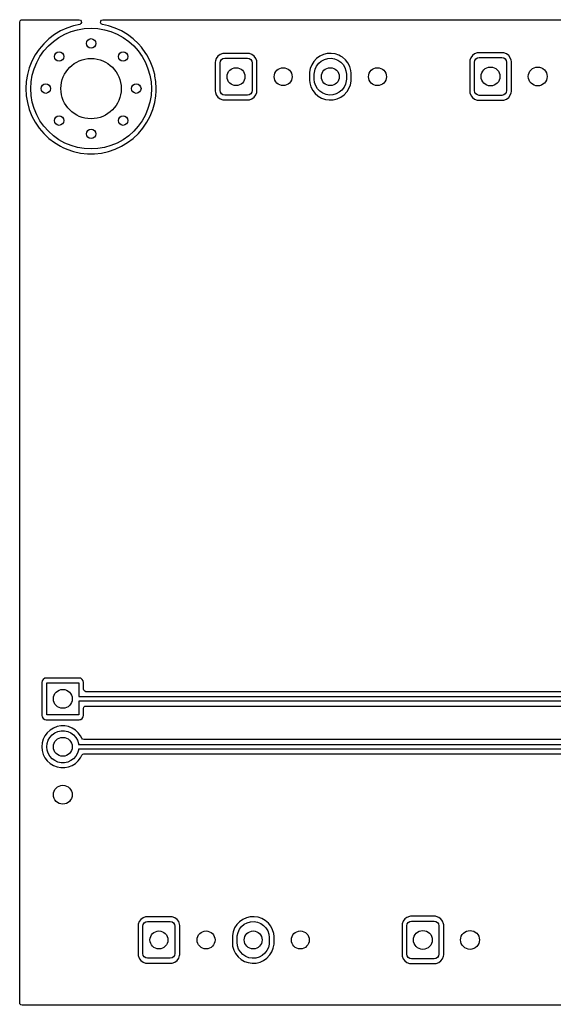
# Model space of a CAD drawing. Extents: x 69.8 to 127.7, y -88.2 to -35.9.
# Drawn here: x 69.8 to 98.2, y -88.2 to -35.9 of the extents above; entities that cross this region are included whole.
import ezdxf

# ---------------------------------------------------------------- set-up
doc = ezdxf.new("R2010")
doc.units = 0
doc.layers.add('BLACK', color=7, linetype='CONTINUOUS')

msp = doc.modelspace()

# ---------------------------------------------------------------- linework, layer by layer
at = {"layer": 'BLACK', "linetype": 'CONTINUOUS'}
for p, q in [((69.8155, -36.0615), (69.8355, -35.9934)), ((69.8355, -35.9934), (69.8892, -35.9469)), ((69.8892, -35.9469), (69.9415, -35.9355)), ((69.9415, -35.9355), (72.9698, -35.9355)), ((72.9698, -35.9355), (73.0379, -35.9555)), ((73.0379, -35.9555), (73.0844, -36.0092)), ((73.0844, -36.0092), (73.0945, -36.0794)), ((74.107, -36.088), (74.1122, -36.0172)), ((74.1122, -36.0172), (74.1549, -35.9604)), ((74.1549, -35.9604), (74.2215, -35.9358)), ((74.2215, -35.9358), (74.2302, -35.9355)), ((74.2302, -35.9355), (75.7849, -35.9355)), ((75.7849, -35.9355), (78.7849, -35.9355)), ((78.7849, -35.9355), (122.185, -35.9355)), ((69.8155, -72.8151), (69.8155, -36.0615)), ((71.9795, -36.5324), (71.6585, -36.7255)), ((72.3195, -36.3751), (71.9795, -36.5324)), ((71.9795, -36.5324), (71.9795, -36.5324)), ((72.2116, -36.7059), (72.5431, -36.5686)), ((72.6745, -36.2555), (72.3195, -36.3751)), ((72.3195, -36.3751), (72.3195, -36.3751)), ((72.5431, -36.5686), (72.8879, -36.4692)), ((72.9969, -36.1846), (72.6745, -36.2555)), ((72.6745, -36.2555), (72.6745, -36.2555)), ((72.8879, -36.4692), (73.2417, -36.4091)), ((73.0053, -36.1824), (72.9969, -36.1846)), ((73.065, -36.144), (73.0053, -36.1824)), ((73.0945, -36.0794), (73.065, -36.144)), ((73.2417, -36.4091), (73.6, -36.389)), ((73.6, -36.389), (73.9583, -36.4091)), ((73.9583, -36.4091), (74.3121, -36.4692)), ((74.1409, -36.1504), (74.107, -36.088)), ((74.2031, -36.1846), (74.1409, -36.1504)), ((74.5255, -36.2555), (74.2031, -36.1846)), ((74.3121, -36.4692), (74.6569, -36.5686)), ((74.8805, -36.3751), (74.5255, -36.2555)), ((74.5255, -36.2555), (74.5255, -36.2555)), ((74.5255, -36.2555), (74.5255, -36.2555)), ((74.5255, -36.2555), (74.5255, -36.2555)), ((74.5255, -36.2555), (74.5255, -36.2555)), ((74.6569, -36.5686), (74.9884, -36.7059)), ((75.2205, -36.5324), (74.8805, -36.3751)), ((74.8805, -36.3751), (74.8805, -36.3751)), ((75.5415, -36.7255), (75.2205, -36.5324)), ((75.2205, -36.5324), (75.2205, -36.5324)), ((71.3603, -36.9523), (71.0884, -37.2099)), ((71.3373, -37.3263), (71.6048, -37.0871)), ((71.6585, -36.7256), (71.3603, -36.9522)), ((71.3603, -36.9522), (71.3603, -36.9523)), ((71.6048, -37.0871), (71.8975, -36.8795)), ((71.6585, -36.7255), (71.6585, -36.7256)), ((71.8975, -36.8795), (72.2116, -36.7059)), ((74.9884, -36.7059), (75.3025, -36.8795)), ((75.3025, -36.8795), (75.5952, -37.0871)), ((75.5415, -36.7256), (75.5415, -36.7255)), ((75.8397, -36.9522), (75.5415, -36.7256)), ((75.5952, -37.0871), (75.8627, -37.3263)), ((75.8397, -36.9523), (75.8397, -36.9522)), ((76.1116, -37.2099), (75.8397, -36.9523)), ((70.8459, -37.4954), (70.6356, -37.8054)), ((71.0884, -37.2099), (70.8459, -37.4954)), ((70.8459, -37.4954), (70.8459, -37.4954)), ((70.8905, -37.8865), (71.0981, -37.5938)), ((71.0981, -37.5938), (71.3373, -37.3263)), ((75.8627, -37.3263), (76.1019, -37.5938)), ((76.1019, -37.5938), (76.3095, -37.8865)), ((76.2699, -37.3962), (76.1116, -37.2099)), ((76.3541, -37.4954), (76.2699, -37.3962)), ((76.5644, -37.8054), (76.3541, -37.4954)), ((70.4602, -38.1364), (70.3215, -38.4844)), ((70.6356, -37.8054), (70.4602, -38.1364)), ((70.4602, -38.1364), (70.4602, -38.1364)), ((70.6356, -37.8054), (70.6356, -37.8054)), ((70.6356, -37.8054), (70.6356, -37.8054)), ((70.7169, -38.2006), (70.8905, -37.8865)), ((76.3095, -37.8865), (76.4831, -38.2006)), ((76.7398, -38.1364), (76.5644, -37.8054)), ((76.8785, -38.4844), (76.7398, -38.1364)), ((80.192, -38.1217), (80.1855, -38.1817)), ((80.2427, -37.9857), (80.192, -38.1216)), ((80.192, -38.1216), (80.192, -38.1217)), ((80.3296, -37.8696), (80.2427, -37.9857)), ((80.4457, -37.7827), (80.3296, -37.8696)), ((80.44, -38.23), (80.459, -38.1343)), ((80.5817, -37.732), (80.4457, -37.7827)), ((80.459, -38.1343), (80.5132, -38.0532)), ((80.5132, -38.0532), (80.5943, -37.999)), ((80.6417, -37.7255), (80.5817, -37.732)), ((80.5817, -37.732), (80.5817, -37.732)), ((80.5943, -37.999), (80.69, -37.98)), ((80.6418, -37.7255), (80.6417, -37.7255)), ((81.9383, -37.7255), (80.6418, -37.7255)), ((80.69, -37.98), (81.89, -37.98)), ((81.89, -37.98), (81.9857, -37.999)), ((81.9683, -37.7287), (81.9383, -37.7255)), ((81.9983, -37.732), (81.9683, -37.7287)), ((81.9857, -37.999), (82.0668, -38.0532)), ((82.1343, -37.7827), (81.9983, -37.732)), ((81.9983, -37.732), (81.9983, -37.732)), ((81.9983, -37.732), (81.9983, -37.732)), ((82.0668, -38.0532), (82.121, -38.1343)), ((82.121, -38.1343), (82.14, -38.23)), ((82.2504, -37.8696), (82.1343, -37.7827)), ((82.1343, -37.7827), (82.1343, -37.7827)), ((82.1343, -37.7827), (82.1343, -37.7827)), ((82.3373, -37.9857), (82.2504, -37.8696)), ((82.388, -38.1217), (82.3373, -37.9857)), ((82.3945, -38.1817), (82.388, -38.1217)), ((85.5634, -37.9915), (85.4179, -38.1441)), ((85.7352, -37.8691), (85.5634, -37.9915)), ((85.5634, -37.9915), (85.5634, -37.9915)), ((85.6729, -38.2455), (85.813, -38.1265)), ((85.9271, -37.7815), (85.7352, -37.8691)), ((85.813, -38.1265), (85.9754, -38.0404)), ((86.1321, -37.7318), (85.9271, -37.7815)), ((85.9271, -37.7815), (85.9271, -37.7815)), ((85.9754, -38.0404), (86.1525, -37.9912)), ((86.3428, -37.7217), (86.1321, -37.7318)), ((86.1321, -37.7318), (86.1321, -37.7318)), ((86.1525, -37.9912), (86.336, -37.9812)), ((86.336, -37.9812), (86.5174, -38.011)), ((86.5516, -37.7518), (86.3428, -37.7217)), ((86.5174, -38.011), (86.6881, -38.079)), ((86.7509, -37.8207), (86.5516, -37.7518)), ((86.5516, -37.7518), (86.5516, -37.7518)), ((86.5516, -37.7518), (86.5516, -37.7518)), ((86.6881, -38.079), (86.8403, -38.1822)), ((86.8347, -37.8691), (86.7509, -37.8207)), ((86.9336, -37.9262), (86.8347, -37.8691)), ((87.093, -38.0643), (86.9336, -37.9262)), ((86.9336, -37.9262), (86.9336, -37.9262)), ((87.2234, -38.2301), (87.093, -38.0643)), ((87.093, -38.0643), (87.093, -38.0643)), ((87.093, -38.0643), (87.093, -38.0643)), ((87.093, -38.0643), (87.093, -38.0643)), ((87.093, -38.0643), (87.093, -38.0643)), ((93.692, -38.0867), (93.6855, -38.1467)), ((93.7427, -37.9507), (93.692, -38.0866)), ((93.692, -38.0866), (93.692, -38.0867)), ((93.8296, -37.8346), (93.7427, -37.9507)), ((93.9457, -37.7477), (93.8296, -37.8346)), ((93.94, -38.195), (93.959, -38.0993)), ((94.0817, -37.697), (93.9457, -37.7477)), ((93.959, -38.0993), (94.0132, -38.0182)), ((94.0132, -38.0182), (94.0943, -37.964)), ((94.1417, -37.6905), (94.0817, -37.697)), ((94.0817, -37.697), (94.0817, -37.697)), ((94.0943, -37.964), (94.19, -37.945)), ((94.1418, -37.6905), (94.1417, -37.6905)), ((95.4383, -37.6905), (94.1418, -37.6905)), ((94.19, -37.945), (95.39, -37.945)), ((95.39, -37.945), (95.4857, -37.964)), ((95.4683, -37.6937), (95.4383, -37.6905)), ((95.4983, -37.697), (95.4683, -37.6937)), ((95.4857, -37.964), (95.5668, -38.0182)), ((95.6343, -37.7477), (95.4983, -37.697)), ((95.4983, -37.697), (95.4983, -37.697)), ((95.4983, -37.697), (95.4983, -37.697)), ((95.5668, -38.0182), (95.621, -38.0993)), ((95.621, -38.0993), (95.64, -38.195)), ((95.7504, -37.8346), (95.6343, -37.7477)), ((95.6343, -37.7477), (95.6343, -37.7477)), ((95.6343, -37.7477), (95.6343, -37.7477)), ((95.8373, -37.9507), (95.7504, -37.8346)), ((95.888, -38.0867), (95.8373, -37.9507)), ((95.8945, -38.1467), (95.888, -38.0867)), ((70.3215, -38.4844), (70.2213, -38.8453)), ((70.4802, -38.8769), (70.5796, -38.5321)), ((70.5796, -38.5321), (70.7169, -38.2006)), ((76.4831, -38.2006), (76.6204, -38.5321)), ((76.6204, -38.5321), (76.7198, -38.8769)), ((76.9787, -38.8453), (76.8785, -38.4844)), ((80.1855, -38.1817), (80.1855, -39.7282)), ((80.44, -39.68), (80.44, -38.23)), ((82.14, -38.23), (82.14, -39.68)), ((82.3945, -39.1326), (82.3945, -38.1817)), ((85.2254, -38.5174), (85.1855, -38.7245)), ((85.2261, -38.5157), (85.2254, -38.5174)), ((85.3038, -38.3216), (85.2261, -38.5157)), ((85.4179, -38.1441), (85.3038, -38.3216)), ((85.3038, -38.3216), (85.3038, -38.3216)), ((85.445, -38.7381), (85.4845, -38.5586)), ((85.4845, -38.5586), (85.5617, -38.3918)), ((85.5617, -38.3918), (85.6729, -38.2455)), ((86.8403, -38.1822), (86.9667, -38.3156)), ((86.9667, -38.3156), (87.0614, -38.4731)), ((87.0614, -38.4731), (87.1201, -38.6473)), ((87.1201, -38.6473), (87.14, -38.83)), ((87.32, -38.4176), (87.2234, -38.2301)), ((87.2234, -38.2301), (87.2234, -38.2301)), ((87.3795, -38.62), (87.32, -38.4176)), ((87.32, -38.4176), (87.32, -38.4176)), ((87.32, -38.4176), (87.32, -38.4176)), ((87.3945, -38.7774), (87.3795, -38.62)), ((87.3795, -38.62), (87.3795, -38.62)), ((87.3795, -38.62), (87.3795, -38.62)), ((93.6855, -38.1467), (93.6855, -39.7432)), ((93.94, -39.695), (93.94, -38.195)), ((95.64, -38.195), (95.64, -39.695)), ((95.8945, -39.7433), (95.8945, -38.1467)), ((70.2213, -38.8453), (70.1607, -39.215)), ((70.4201, -39.2307), (70.4802, -38.8769)), ((76.7198, -38.8769), (76.7799, -39.2307)), ((76.9914, -38.9226), (76.9787, -38.8453)), ((76.9787, -38.8453), (76.9787, -38.8453)), ((77.0393, -39.215), (76.9914, -38.9226)), ((82.3945, -39.7283), (82.3945, -39.1326)), ((85.1855, -38.7245), (85.1855, -39.1326)), ((85.1855, -39.1326), (85.2005, -39.29)), ((85.44, -38.83), (85.445, -38.7381)), ((85.44, -39.08), (85.44, -38.83)), ((85.4599, -39.2627), (85.44, -39.08)), ((87.135, -39.1719), (87.0955, -39.3514)), ((87.14, -39.08), (87.135, -39.1719)), ((87.14, -38.83), (87.14, -39.08)), ((87.3546, -39.3926), (87.3945, -39.1855)), ((87.3945, -39.1855), (87.3945, -38.7774)), ((87.3945, -38.7774), (87.3945, -38.7774)), ((70.1607, -39.215), (70.1404, -39.589)), ((70.1404, -39.589), (70.1404, -39.589)), ((70.1404, -39.589), (70.1607, -39.963)), ((70.4, -39.589), (70.4201, -39.2307)), ((70.4201, -39.9473), (70.4, -39.589)), ((76.7799, -39.2307), (76.8, -39.589)), ((76.8, -39.589), (76.7799, -39.9473)), ((77.0596, -39.589), (77.0393, -39.215)), ((77.052, -39.7282), (77.0596, -39.589)), ((80.459, -39.7757), (80.44, -39.68)), ((82.14, -39.68), (82.121, -39.7757)), ((85.2005, -39.29), (85.2005, -39.29)), ((85.2005, -39.29), (85.26, -39.4924)), ((85.26, -39.4924), (85.3566, -39.6799)), ((85.3566, -39.6799), (85.3566, -39.6799)), ((85.3566, -39.6799), (85.487, -39.8457)), ((85.5186, -39.4369), (85.4599, -39.2627)), ((85.6133, -39.5944), (85.5186, -39.4369)), ((85.7397, -39.7278), (85.6133, -39.5944)), ((86.9071, -39.6645), (86.767, -39.7835)), ((87.0183, -39.5182), (86.9071, -39.6645)), ((87.0955, -39.3514), (87.0183, -39.5182)), ((87.1767, -39.7432), (87.2762, -39.5884)), ((87.2762, -39.5884), (87.3546, -39.3926)), ((93.959, -39.7907), (93.94, -39.695)), ((95.64, -39.695), (95.621, -39.7907)), ((70.1607, -39.963), (70.2213, -40.3327)), ((70.4802, -40.3011), (70.4201, -39.9473)), ((76.7799, -39.9473), (76.7198, -40.3011)), ((76.9787, -40.3327), (77.0393, -39.963)), ((77.0393, -39.963), (77.052, -39.7282)), ((80.1855, -39.7282), (80.1855, -39.7283)), ((80.1855, -39.7283), (80.192, -39.7883)), ((80.192, -39.7883), (80.192, -39.7883)), ((80.192, -39.7883), (80.2427, -39.9243)), ((80.2427, -39.9243), (80.2427, -39.9243)), ((80.2427, -39.9243), (80.3296, -40.0404)), ((80.3296, -40.0404), (80.4457, -40.1273)), ((80.4457, -40.1273), (80.5817, -40.178)), ((80.5132, -39.8568), (80.459, -39.7757)), ((80.5943, -39.911), (80.5132, -39.8568)), ((80.5817, -40.178), (80.6417, -40.1845)), ((80.69, -39.93), (80.5943, -39.911)), ((80.6417, -40.1845), (81.9383, -40.1845)), ((81.89, -39.93), (80.69, -39.93)), ((81.9857, -39.911), (81.89, -39.93)), ((81.9383, -40.1845), (81.9983, -40.178)), ((82.0668, -39.8568), (81.9857, -39.911)), ((81.9983, -40.178), (82.1343, -40.1273)), ((82.121, -39.7757), (82.0668, -39.8568)), ((82.1343, -40.1273), (82.2504, -40.0404)), ((82.2504, -40.0404), (82.3373, -39.9243)), ((82.3373, -39.9243), (82.388, -39.7883)), ((82.388, -39.7883), (82.3945, -39.7283)), ((85.487, -39.8457), (85.487, -39.8457)), ((85.487, -39.8457), (85.6225, -39.963)), ((85.6225, -39.963), (85.6464, -39.9838)), ((85.6464, -39.9838), (85.8291, -40.0893)), ((85.8919, -39.831), (85.7397, -39.7278)), ((85.8291, -40.0893), (86.0284, -40.1582)), ((86.0626, -39.899), (85.8919, -39.831)), ((86.0284, -40.1582), (86.0284, -40.1582)), ((86.0284, -40.1582), (86.0284, -40.1582)), ((86.0284, -40.1582), (86.2372, -40.1883)), ((86.244, -39.9288), (86.0626, -39.899)), ((86.2372, -40.1883), (86.4479, -40.1782)), ((86.2372, -40.1883), (86.2372, -40.1883)), ((86.2372, -40.1883), (86.2372, -40.1883)), ((86.4275, -39.9188), (86.244, -39.9288)), ((86.6046, -39.8696), (86.4275, -39.9188)), ((86.4479, -40.1782), (86.6529, -40.1285)), ((86.767, -39.7835), (86.6046, -39.8696)), ((86.6529, -40.1285), (86.8448, -40.0409)), ((86.8448, -40.0409), (87.0166, -39.9185)), ((87.0166, -39.9185), (87.1621, -39.7659)), ((87.1621, -39.7659), (87.1767, -39.7432)), ((93.6855, -39.7432), (93.6855, -39.7433)), ((93.6855, -39.7433), (93.692, -39.8033)), ((93.692, -39.8033), (93.692, -39.8033)), ((93.692, -39.8033), (93.7427, -39.9393)), ((93.7427, -39.9393), (93.7645, -39.9685)), ((93.7645, -39.9685), (93.8296, -40.0554)), ((93.8296, -40.0554), (93.9457, -40.1423)), ((93.9457, -40.1423), (94.0817, -40.193)), ((94.0132, -39.8718), (93.959, -39.7907)), ((94.0943, -39.926), (94.0132, -39.8718)), ((94.0817, -40.193), (94.1417, -40.1995)), ((94.19, -39.945), (94.0943, -39.926)), ((94.1417, -40.1995), (95.4383, -40.1995)), ((95.39, -39.945), (94.19, -39.945)), ((95.4857, -39.926), (95.39, -39.945)), ((95.4383, -40.1995), (95.4983, -40.193)), ((95.5668, -39.8718), (95.4857, -39.926)), ((95.4983, -40.193), (95.6343, -40.1423)), ((95.621, -39.7907), (95.5668, -39.8718)), ((95.6343, -40.1423), (95.7504, -40.0554)), ((95.7504, -40.0554), (95.8373, -39.9393)), ((95.8373, -39.9393), (95.888, -39.8033)), ((95.888, -39.8033), (95.8945, -39.7433)), ((70.2213, -40.3327), (70.3215, -40.6936)), ((70.3215, -40.6936), (70.4602, -41.0416)), ((70.5796, -40.6459), (70.4802, -40.3011)), ((70.7169, -40.9774), (70.5796, -40.6459)), ((76.6204, -40.6459), (76.4831, -40.9774)), ((76.7198, -40.3011), (76.6204, -40.6459)), ((76.7398, -41.0416), (76.8785, -40.6936)), ((76.8785, -40.6936), (76.9787, -40.3327)), ((70.4602, -41.0416), (70.6356, -41.3726)), ((70.8905, -41.2915), (70.7169, -40.9774)), ((76.4831, -40.9774), (76.3095, -41.2915)), ((76.5644, -41.3726), (76.7398, -41.0416)), ((70.6356, -41.3726), (70.8459, -41.6826)), ((70.8459, -41.6826), (70.8459, -41.6826)), ((70.8459, -41.6826), (71.0884, -41.9681)), ((71.0981, -41.5842), (70.8905, -41.2915)), ((71.3373, -41.8517), (71.0981, -41.5842)), ((76.1019, -41.5842), (75.8627, -41.8517)), ((76.3095, -41.2915), (76.1019, -41.5842)), ((76.1116, -41.9681), (76.3541, -41.6826)), ((76.3541, -41.6826), (76.5644, -41.3726)), ((71.0884, -41.9681), (71.3603, -42.2257)), ((71.6048, -42.0909), (71.3373, -41.8517)), ((71.3603, -42.2257), (71.3603, -42.2258)), ((71.3603, -42.2258), (71.6585, -42.4525)), ((71.8975, -42.2985), (71.6048, -42.0909)), ((72.2116, -42.4721), (71.8975, -42.2985)), ((75.3025, -42.2985), (74.9884, -42.4721)), ((75.5952, -42.0909), (75.3025, -42.2985)), ((75.5415, -42.4525), (75.8397, -42.2258)), ((75.8627, -41.8517), (75.5952, -42.0909)), ((75.8397, -42.2258), (76.1116, -41.9681)), ((71.6585, -42.4525), (71.9795, -42.6456)), ((71.9795, -42.6456), (72.1026, -42.7025)), ((72.1026, -42.7025), (72.3195, -42.8029)), ((72.5431, -42.6094), (72.2116, -42.4721)), ((72.3195, -42.8029), (72.3195, -42.8029)), ((72.3195, -42.8029), (72.6745, -42.9225)), ((72.8879, -42.7088), (72.5431, -42.6094)), ((73.2417, -42.7689), (72.8879, -42.7088)), ((73.6, -42.789), (73.2417, -42.7689)), ((73.9583, -42.7689), (73.6, -42.789)), ((74.3121, -42.7088), (73.9583, -42.7689)), ((74.6569, -42.6094), (74.3121, -42.7088)), ((74.5255, -42.9225), (74.8805, -42.8029)), ((74.9884, -42.4721), (74.6569, -42.6094)), ((74.8805, -42.8029), (75.2205, -42.6456)), ((75.2205, -42.6456), (75.5415, -42.4525)), ((72.6745, -42.9225), (73.0403, -43.003)), ((73.0403, -43.003), (73.4127, -43.0435)), ((73.4127, -43.0435), (73.4127, -43.0435)), ((73.4127, -43.0435), (73.7873, -43.0435)), ((73.7873, -43.0435), (74.1597, -43.003)), ((73.7873, -43.0435), (73.7873, -43.0435)), ((74.1597, -43.003), (74.5255, -42.9225)), ((71.0103, -70.9907), (70.9955, -71.0649)), ((71.0665, -70.9065), (71.0103, -70.9907)), ((71.1507, -70.8503), (71.0665, -70.9065)), ((71.2249, -70.8355), (71.1507, -70.8503)), ((72.9751, -70.8355), (71.2249, -70.8355)), ((71.2249, -70.8355), (71.2249, -70.8355)), ((73.0493, -70.8503), (72.9751, -70.8355)), ((73.1335, -70.9065), (73.0493, -70.8503)), ((73.1897, -70.9907), (73.1335, -70.9065)), ((73.2045, -71.0649), (73.1897, -70.9907)), ((70.9955, -71.0649), (70.9955, -72.8151)), ((71.25, -72.79), (71.25, -71.09)), ((71.25, -71.09), (72.95, -71.09)), ((72.95, -71.09), (72.95, -71.815)), ((73.2045, -71.4345), (73.2045, -71.0649)), ((73.2045, -71.0649), (73.2045, -71.0649)), ((73.2159, -71.4868), (73.2045, -71.4345)), ((73.2624, -71.5405), (73.2159, -71.4868)), ((73.3305, -71.5605), (73.2624, -71.5405)), ((109.294, -71.5605), (73.3305, -71.5605)), ((72.95, -71.815), (109.675, -71.815)), ((109.675, -72.065), (72.95, -72.065)), ((72.95, -72.065), (72.95, -72.79)), ((73.2045, -72.4455), (73.2245, -72.3774)), ((73.2045, -72.8151), (73.2045, -72.4455)), ((73.2245, -72.3774), (73.2782, -72.3309)), ((73.2782, -72.3309), (73.3305, -72.3195)), ((73.3305, -72.3195), (109.294, -72.3195)), ((69.8155, -74.48), (69.8155, -72.8151)), ((70.9955, -72.8151), (71.0103, -72.8893)), ((70.9955, -72.8151), (70.9955, -72.8151)), ((71.0103, -72.8893), (71.0665, -72.9735)), ((71.0665, -72.9735), (71.1507, -73.0297)), ((71.1507, -73.0297), (71.1507, -73.0297)), ((71.1507, -73.0297), (71.2249, -73.0445)), ((71.2249, -73.0445), (72.9751, -73.0445)), ((72.95, -72.79), (71.25, -72.79)), ((72.9751, -73.0445), (73.0243, -73.0347)), ((72.9751, -73.0445), (72.9751, -73.0445)), ((72.9751, -73.0445), (72.9751, -73.0445)), ((73.0243, -73.0347), (73.0493, -73.0297)), ((73.0493, -73.0297), (73.1335, -72.9735)), ((73.1335, -72.9735), (73.1897, -72.8893)), ((73.1897, -72.8893), (73.2045, -72.8151)), ((71.4315, -73.5948), (71.2803, -73.7327)), ((71.6056, -73.4871), (71.4315, -73.5948)), ((71.7964, -73.4131), (71.6056, -73.4871)), ((71.6056, -73.4871), (71.6056, -73.4871)), ((71.9977, -73.3755), (71.7964, -73.4131)), ((71.7964, -73.4131), (71.7964, -73.4131)), ((71.8373, -73.6716), (72.0112, -73.6347)), ((72.2023, -73.3755), (71.9977, -73.3755)), ((72.0112, -73.6347), (72.1888, -73.6347)), ((72.1888, -73.6347), (72.3627, -73.6716)), ((72.4036, -73.4131), (72.2023, -73.3755)), ((72.5944, -73.4871), (72.4036, -73.4131)), ((72.4036, -73.4131), (72.4036, -73.4131)), ((72.4036, -73.4131), (72.4036, -73.4131)), ((72.4036, -73.4131), (72.4036, -73.4131)), ((72.7685, -73.5948), (72.5944, -73.4871)), ((72.5944, -73.4871), (72.5944, -73.4871)), ((72.5944, -73.4871), (72.5944, -73.4871)), ((72.5944, -73.4871), (72.5944, -73.4871)), ((72.9197, -73.7327), (72.7685, -73.5948)), ((71.0657, -74.0793), (71.0097, -74.2762)), ((71.1569, -73.8961), (71.0657, -74.0793)), ((71.2803, -73.7327), (71.1569, -73.8961)), ((71.2686, -74.3033), (71.3235, -74.1343)), ((71.3235, -74.1343), (71.4123, -73.9804)), ((71.4123, -73.9804), (71.5312, -73.8483)), ((71.5312, -73.8483), (71.675, -73.7439)), ((71.675, -73.7439), (71.8373, -73.6716)), ((72.3627, -73.6716), (72.525, -73.7439)), ((72.525, -73.7439), (72.6688, -73.8483)), ((72.6688, -73.8483), (72.7877, -73.9804)), ((72.7877, -73.9804), (72.8765, -74.1343)), ((72.8765, -74.1343), (72.9314, -74.3033)), ((73.0431, -73.8961), (72.9197, -73.7327)), ((73.1101, -74.0307), (73.0431, -73.8961)), ((73.0431, -73.8961), (73.0431, -73.8961)), ((73.1548, -74.0805), (73.1101, -74.0307)), ((73.2229, -74.1005), (73.1548, -74.0805)), ((99.3522, -74.1005), (73.2229, -74.1005)), ((69.8155, -85.4932), (69.8155, -74.48)), ((71.0097, -74.2762), (70.9908, -74.48)), ((70.9908, -74.48), (70.9908, -74.48)), ((70.9908, -74.48), (71.0097, -74.6838)), ((71.0097, -74.6838), (71.0292, -74.7524)), ((71.25, -74.48), (71.2686, -74.3033)), ((71.2686, -74.6567), (71.25, -74.48)), ((71.3235, -74.8257), (71.2686, -74.6567)), ((72.9314, -74.6567), (72.8765, -74.8257)), ((72.9314, -74.3033), (72.9369, -74.355)), ((72.9369, -74.605), (72.9314, -74.6567)), ((72.9369, -74.355), (99.36, -74.355)), ((99.3082, -74.605), (72.9369, -74.605)), ((71.0292, -74.7524), (71.0657, -74.8807)), ((71.0657, -74.8807), (71.1569, -75.0639)), ((71.1569, -75.0639), (71.1569, -75.0639)), ((71.1569, -75.0639), (71.2803, -75.2273)), ((71.2803, -75.2273), (71.4315, -75.3652)), ((71.4123, -74.9796), (71.3235, -74.8257)), ((71.5312, -75.1117), (71.4123, -74.9796)), ((71.675, -75.2161), (71.5312, -75.1117)), ((71.8373, -75.2884), (71.675, -75.2161)), ((72.525, -75.2161), (72.3627, -75.2884)), ((72.6688, -75.1117), (72.525, -75.2161)), ((72.7877, -74.9796), (72.6688, -75.1117)), ((72.7685, -75.3652), (72.9197, -75.2273)), ((72.8765, -74.8257), (72.7877, -74.9796)), ((72.9197, -75.2273), (73.0431, -75.0639)), ((73.0431, -75.0639), (73.1101, -74.9293)), ((73.1101, -74.9293), (73.1584, -74.8773)), ((73.1584, -74.8773), (73.2229, -74.8595)), ((73.2229, -74.8595), (99.1506, -74.8595)), ((71.4315, -75.3652), (71.6056, -75.4729)), ((71.6056, -75.4729), (71.6056, -75.4729)), ((71.6056, -75.4729), (71.6056, -75.4729)), ((71.6056, -75.4729), (71.7964, -75.5469)), ((71.7964, -75.5469), (71.9977, -75.5845)), ((72.0112, -75.3253), (71.8373, -75.2884)), ((71.9977, -75.5845), (71.9977, -75.5845)), ((71.9977, -75.5845), (72.2023, -75.5845)), ((72.1888, -75.3253), (72.0112, -75.3253)), ((72.3627, -75.2884), (72.1888, -75.3253)), ((72.2023, -75.5845), (72.4036, -75.5469)), ((72.2023, -75.5845), (72.2023, -75.5845)), ((72.4036, -75.5469), (72.5944, -75.4729)), ((72.5944, -75.4729), (72.7685, -75.3652)), ((76.3557, -83.5477), (76.2396, -83.6346)), ((76.4917, -83.497), (76.3557, -83.5477)), ((76.5517, -83.4905), (76.4917, -83.497)), ((76.4917, -83.497), (76.4917, -83.497)), ((76.5518, -83.4905), (76.5517, -83.4905)), ((77.8483, -83.4905), (76.5518, -83.4905)), ((77.8783, -83.4937), (77.8483, -83.4905)), ((77.9083, -83.497), (77.8783, -83.4937)), ((78.0443, -83.5477), (77.9083, -83.497)), ((77.9083, -83.497), (77.9083, -83.497)), ((77.9083, -83.497), (77.9083, -83.497)), ((78.1604, -83.6346), (78.0443, -83.5477)), ((78.0443, -83.5477), (78.0443, -83.5477)), ((78.0443, -83.5477), (78.0443, -83.5477)), ((81.8371, -83.5465), (81.6452, -83.6341)), ((82.0421, -83.4968), (81.8371, -83.5465)), ((81.8371, -83.5465), (81.8371, -83.5465)), ((82.2528, -83.4867), (82.0421, -83.4968)), ((82.0421, -83.4968), (82.0421, -83.4968)), ((82.4616, -83.5168), (82.2528, -83.4867)), ((82.6609, -83.5857), (82.4616, -83.5168)), ((82.4616, -83.5168), (82.4616, -83.5168)), ((82.4616, -83.5168), (82.4616, -83.5168)), ((82.8436, -83.6912), (82.6609, -83.5857)), ((82.6609, -83.5857), (82.6609, -83.5857)), ((82.6609, -83.5857), (82.6609, -83.5857)), ((90.3557, -83.5227), (90.2396, -83.6096)), ((90.4917, -83.472), (90.3557, -83.5227)), ((90.5517, -83.4655), (90.4917, -83.472)), ((90.4917, -83.472), (90.4917, -83.472)), ((90.5518, -83.4655), (90.5517, -83.4655)), ((91.8483, -83.4655), (90.5518, -83.4655)), ((91.87, -83.4678), (91.8483, -83.4655)), ((91.9083, -83.472), (91.87, -83.4678)), ((92.0443, -83.5227), (91.9083, -83.472)), ((91.9083, -83.472), (91.9083, -83.472)), ((91.9083, -83.472), (91.9083, -83.472)), ((92.0443, -83.5227), (92.0443, -83.5227)), ((92.0443, -83.5227), (92.0443, -83.5227)), ((92.1209, -83.58), (92.0443, -83.5227)), ((92.1604, -83.6096), (92.1209, -83.58)), ((76.102, -83.8867), (76.0955, -83.9467)), ((76.0955, -83.9467), (76.0955, -85.4932)), ((76.1527, -83.7507), (76.102, -83.8867)), ((76.102, -83.8867), (76.102, -83.8867)), ((76.2396, -83.6346), (76.1527, -83.7507)), ((76.35, -83.995), (76.369, -83.8993)), ((76.35, -85.445), (76.35, -83.995)), ((76.369, -83.8993), (76.4232, -83.8182)), ((76.4232, -83.8182), (76.5043, -83.764)), ((76.5043, -83.764), (76.6, -83.745)), ((76.6, -83.745), (77.8, -83.745)), ((77.8, -83.745), (77.8957, -83.764)), ((77.8957, -83.764), (77.9768, -83.8182)), ((77.9768, -83.8182), (78.031, -83.8993)), ((78.031, -83.8993), (78.05, -83.995)), ((78.05, -83.995), (78.05, -85.445)), ((78.2473, -83.7507), (78.1604, -83.6346)), ((78.298, -83.8867), (78.2473, -83.7507)), ((78.3045, -83.9467), (78.298, -83.8867)), ((78.3045, -84.8976), (78.3045, -83.9467)), ((81.2138, -84.0866), (81.1354, -84.2824)), ((81.3279, -83.9091), (81.2138, -84.0866)), ((81.4734, -83.7565), (81.3279, -83.9091)), ((81.4717, -84.1568), (81.5829, -84.0105)), ((81.6452, -83.6341), (81.4734, -83.7565)), ((81.4734, -83.7565), (81.4734, -83.7565)), ((81.5829, -84.0105), (81.723, -83.8915)), ((81.723, -83.8915), (81.8854, -83.8054)), ((81.8854, -83.8054), (82.0625, -83.7562)), ((82.0625, -83.7562), (82.246, -83.7462)), ((82.246, -83.7462), (82.4274, -83.776)), ((82.4274, -83.776), (82.5981, -83.844)), ((82.5981, -83.844), (82.7503, -83.9472)), ((82.7503, -83.9472), (82.8767, -84.0806)), ((83.003, -83.8293), (82.8436, -83.6912)), ((82.8436, -83.6912), (82.8436, -83.6912)), ((82.8767, -84.0806), (82.9714, -84.2381)), ((83.1334, -83.9951), (83.003, -83.8293)), ((83.003, -83.8293), (83.003, -83.8293)), ((83.003, -83.8293), (83.003, -83.8293)), ((83.003, -83.8293), (83.003, -83.8293)), ((83.003, -83.8293), (83.003, -83.8293)), ((83.23, -84.1826), (83.1334, -83.9951)), ((83.1334, -83.9951), (83.1334, -83.9951)), ((90.102, -83.8617), (90.0955, -83.9217)), ((90.0955, -83.9217), (90.0955, -85.5182)), ((90.1527, -83.7257), (90.102, -83.8616)), ((90.102, -83.8616), (90.102, -83.8617)), ((90.2396, -83.6096), (90.1527, -83.7257)), ((90.35, -83.97), (90.369, -83.8743)), ((90.35, -85.47), (90.35, -83.97)), ((90.369, -83.8743), (90.4232, -83.7932)), ((90.4232, -83.7932), (90.5043, -83.739)), ((90.5043, -83.739), (90.6, -83.72)), ((90.6, -83.72), (91.8, -83.72)), ((91.8, -83.72), (91.8957, -83.739)), ((91.8957, -83.739), (91.9768, -83.7932)), ((91.9768, -83.7932), (92.031, -83.8743)), ((92.031, -83.8743), (92.05, -83.97)), ((92.05, -83.97), (92.05, -85.47)), ((92.2473, -83.7257), (92.1604, -83.6096)), ((92.298, -83.8617), (92.2473, -83.7257)), ((92.3045, -83.9217), (92.298, -83.8617)), ((92.3045, -85.5183), (92.3045, -83.9217)), ((81.1354, -84.2824), (81.0955, -84.4895)), ((81.0955, -84.4895), (81.0955, -84.8976)), ((81.35, -84.595), (81.355, -84.5031)), ((81.35, -84.845), (81.35, -84.595)), ((81.355, -84.5031), (81.3945, -84.3236)), ((81.3945, -84.3236), (81.4717, -84.1568)), ((82.9714, -84.2381), (83.0301, -84.4123)), ((83.0301, -84.4123), (83.05, -84.595)), ((83.05, -84.595), (83.05, -84.845)), ((83.2895, -84.385), (83.23, -84.1826)), ((83.23, -84.1826), (83.23, -84.1826)), ((83.23, -84.1826), (83.23, -84.1826)), ((83.3045, -84.5424), (83.2895, -84.385)), ((83.2895, -84.385), (83.2895, -84.385)), ((83.2895, -84.385), (83.2895, -84.385)), ((83.3045, -84.9505), (83.3045, -84.5424)), ((83.3045, -84.5424), (83.3045, -84.5424)), ((78.3045, -85.4933), (78.3045, -84.8976)), ((81.0955, -84.8976), (81.1105, -85.055)), ((81.1105, -85.055), (81.1105, -85.055)), ((81.1105, -85.055), (81.17, -85.2574)), ((81.3699, -85.0277), (81.35, -84.845)), ((81.4286, -85.2019), (81.3699, -85.0277)), ((83.0055, -85.1164), (82.9283, -85.2832)), ((83.045, -84.9369), (83.0055, -85.1164)), ((83.05, -84.845), (83.045, -84.9369)), ((83.1862, -85.3534), (83.2646, -85.1576)), ((83.2646, -85.1576), (83.3045, -84.9505)), ((69.8155, -86.12), (69.8155, -85.4932)), ((76.0955, -85.4932), (76.0955, -85.4933)), ((76.0955, -85.4933), (76.102, -85.5533)), ((76.102, -85.5533), (76.102, -85.5533)), ((76.102, -85.5533), (76.1527, -85.6893)), ((76.369, -85.5407), (76.35, -85.445)), ((76.4232, -85.6218), (76.369, -85.5407)), ((76.5043, -85.676), (76.4232, -85.6218)), ((76.6, -85.695), (76.5043, -85.676)), ((77.8957, -85.676), (77.8, -85.695)), ((77.9768, -85.6218), (77.8957, -85.676)), ((78.031, -85.5407), (77.9768, -85.6218)), ((78.05, -85.445), (78.031, -85.5407)), ((78.2473, -85.6893), (78.298, -85.5533)), ((78.298, -85.5533), (78.3045, -85.4933)), ((81.17, -85.2574), (81.2666, -85.4449)), ((81.2666, -85.4449), (81.2666, -85.4449)), ((81.2666, -85.4449), (81.397, -85.6107)), ((81.397, -85.6107), (81.397, -85.6107)), ((81.397, -85.6107), (81.5564, -85.7488)), ((81.5233, -85.3594), (81.4286, -85.2019)), ((81.6497, -85.4928), (81.5233, -85.3594)), ((81.8019, -85.596), (81.6497, -85.4928)), ((81.9726, -85.664), (81.8019, -85.596)), ((82.154, -85.6938), (81.9726, -85.664)), ((82.3375, -85.6838), (82.154, -85.6938)), ((82.5146, -85.6346), (82.3375, -85.6838)), ((82.677, -85.5485), (82.5146, -85.6346)), ((82.8171, -85.4295), (82.677, -85.5485)), ((82.7548, -85.8059), (82.9266, -85.6835)), ((82.9283, -85.2832), (82.8171, -85.4295)), ((82.9266, -85.6835), (83.0721, -85.5309)), ((83.0721, -85.5309), (83.0803, -85.5182)), ((83.0803, -85.5182), (83.1862, -85.3534)), ((90.0955, -85.5182), (90.0955, -85.5183)), ((90.0955, -85.5183), (90.102, -85.5783)), ((90.102, -85.5783), (90.102, -85.5783)), ((90.102, -85.5783), (90.1527, -85.7143)), ((90.369, -85.5657), (90.35, -85.47)), ((90.4232, -85.6468), (90.369, -85.5657)), ((90.5043, -85.701), (90.4232, -85.6468)), ((91.9768, -85.6468), (91.8957, -85.701)), ((92.031, -85.5657), (91.9768, -85.6468)), ((92.05, -85.47), (92.031, -85.5657)), ((92.2473, -85.7143), (92.298, -85.5783)), ((92.298, -85.5783), (92.3045, -85.5183)), ((69.8155, -88.0585), (69.8155, -86.12)), ((76.1527, -85.6893), (76.1745, -85.7185)), ((76.1745, -85.7185), (76.2396, -85.8054)), ((76.2396, -85.8054), (76.3557, -85.8923)), ((76.3557, -85.8923), (76.4917, -85.943)), ((76.4917, -85.943), (76.5517, -85.9495)), ((76.5517, -85.9495), (77.8483, -85.9495)), ((77.8, -85.695), (76.6, -85.695)), ((77.8483, -85.9495), (77.9083, -85.943)), ((77.9083, -85.943), (78.0443, -85.8923)), ((78.0443, -85.8923), (78.1604, -85.8054)), ((78.1604, -85.8054), (78.2473, -85.6893)), ((81.5564, -85.7488), (81.5564, -85.7488)), ((81.5564, -85.7488), (81.7391, -85.8543)), ((81.7391, -85.8543), (81.9384, -85.9232)), ((81.9384, -85.9232), (81.9384, -85.9232)), ((81.9384, -85.9232), (81.9384, -85.9232)), ((81.9384, -85.9232), (82.1472, -85.9533)), ((82.1472, -85.9533), (82.3579, -85.9432)), ((82.1472, -85.9533), (82.1472, -85.9533)), ((82.1472, -85.9533), (82.1472, -85.9533)), ((82.3579, -85.9432), (82.5629, -85.8935)), ((82.5629, -85.8935), (82.7548, -85.8059)), ((90.1527, -85.7143), (90.1527, -85.7143)), ((90.1527, -85.7143), (90.2396, -85.8304)), ((90.2396, -85.8304), (90.3557, -85.9173)), ((90.3557, -85.9173), (90.4917, -85.968)), ((90.4917, -85.968), (90.5517, -85.9745)), ((90.6, -85.72), (90.5043, -85.701)), ((90.5517, -85.9745), (91.8483, -85.9745)), ((91.8, -85.72), (90.6, -85.72)), ((91.8957, -85.701), (91.8, -85.72)), ((91.8483, -85.9745), (91.9083, -85.968)), ((91.9083, -85.968), (92.0443, -85.9173)), ((92.0443, -85.9173), (92.1604, -85.8304)), ((92.1604, -85.8304), (92.2473, -85.7143)), ((69.8269, -88.1108), (69.8155, -88.0585)), ((69.8734, -88.1645), (69.8269, -88.1108)), ((69.9415, -88.1845), (69.8734, -88.1645)), ((127.538, -88.1845), (69.9415, -88.1845))]:
    msp.add_line(p, q, dxfattribs=at)
at = {"layer": 'BLACK'}
for centre, radius in [((73.6, -37.189), 0.25), ((71.9029, -37.8919), 0.25), ((73.6, -39.589), 1.6), ((75.2971, -37.8919), 0.25), ((81.29, -38.955), 0.475), ((83.79, -38.955), 0.475), ((86.29, -38.955), 0.475), ((88.79, -38.955), 0.475), ((94.79, -38.945), 0.5), ((97.29, -38.945), 0.5), ((71.2, -39.589), 0.25), ((76, -39.589), 0.25), ((71.9029, -41.2861), 0.25), ((75.2971, -41.2861), 0.25), ((73.6, -41.989), 0.25), ((72.1, -71.94), 0.5), ((72.1, -74.48), 0.5), ((72.1, -77.02), 0.5), ((77.2, -84.72), 0.475), ((79.7, -84.72), 0.475), ((82.2, -84.72), 0.475), ((84.7, -84.72), 0.475), ((91.2, -84.72), 0.5), ((93.7, -84.72), 0.5)]:
    msp.add_circle(centre, radius, dxfattribs=at)

doc.saveas('drawing.dxf')
